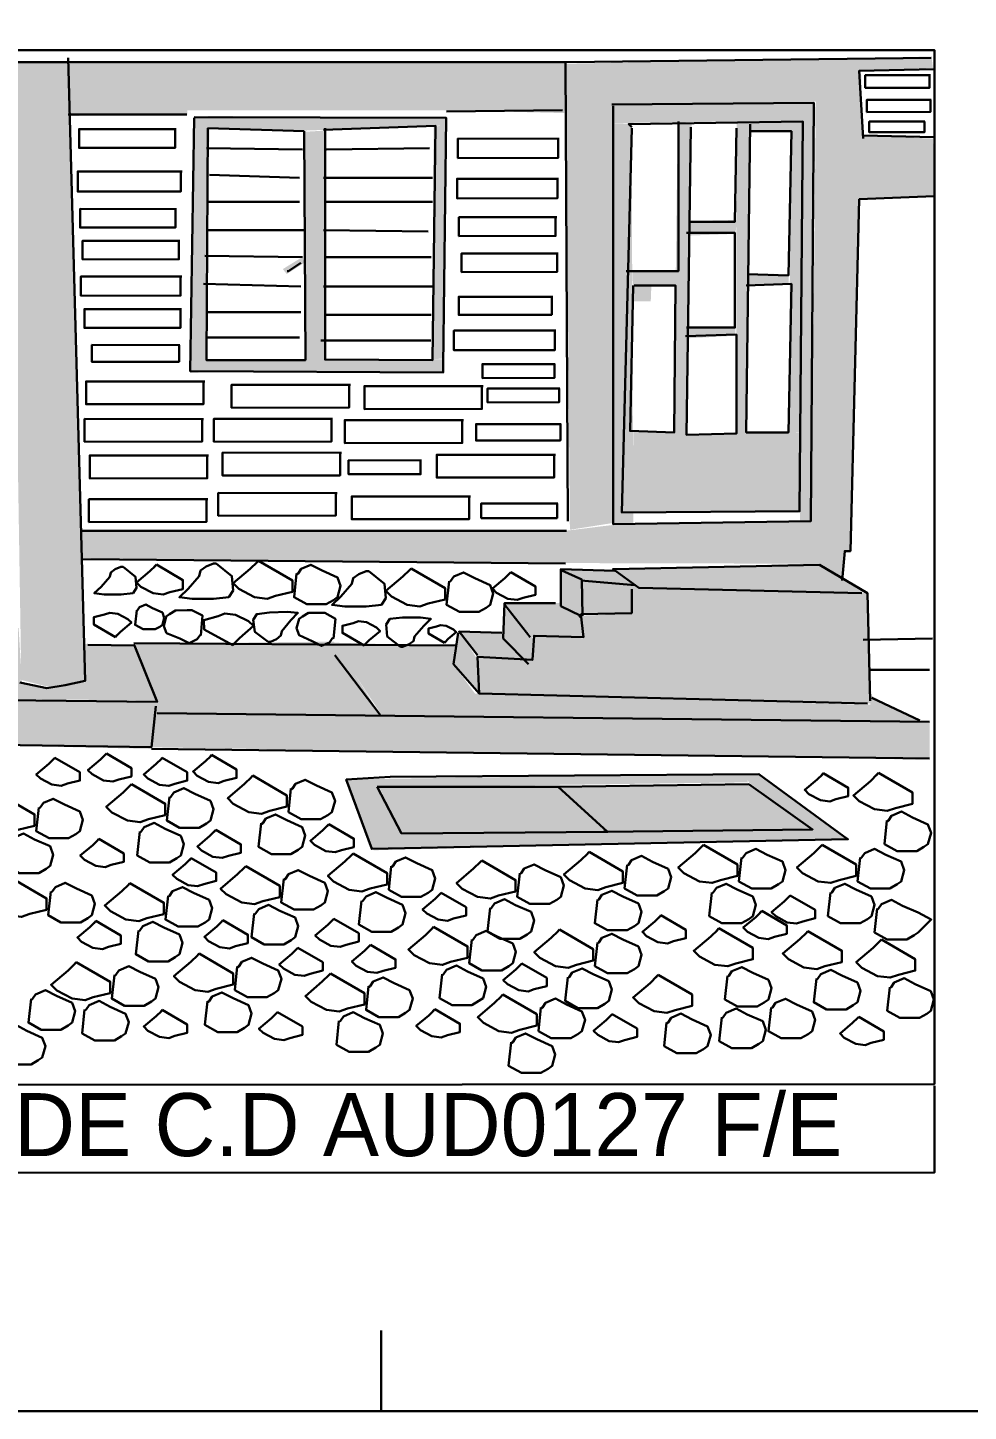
# Model space of a CAD drawing. Header units: millimetres. Extents: x 1234 to 13465, y -4218 to 5585.
# Drawn here: x 5772 to 6259, y 948 to 1664 of the extents above; entities that cross this region are included whole.
import ezdxf

# ---------------------------------------------------------------- set-up
doc = ezdxf.new("R2010")
doc.units = ezdxf.units.MM
for name, color, linetype, lineweight in [('BANQUETA', 252, 'Continuous', 20), ('DATOS DEL LARGUILLO', 102, 'Continuous', 5), ('ESCALERILLAS', 161, 'Continuous', 20), ('GRIS', 251, 'Continuous', 5), ('MARCOS CONSTRUCCION', 250, 'Continuous', 30), ('POSTE C.F.E.', 82, 'Continuous', 30), ('POZOS TRADICIONALES EXISTENTES', 132, 'Continuous', 30)]:
    doc.layers.add(name, color=color, linetype=linetype, lineweight=lineweight)

msp = doc.modelspace()

# ---------------------------------------------------------------- hatches: boundary and pattern name
at = {"layer": 'BANQUETA'}
for points in [[(5689.22, 1353.22), (5767.6, 1353.22), (5769.36, 1325.14), (5782.81, 1322.22), (5802.03, 1325.14), (5800.94, 1345.03), (5828.43, 1343.86), (5838.96, 1315.78), (5674.6, 1316.95), (5689.81, 1354.47)], [(5827.26, 1345.03), (5930.79, 1346.2), (5955.36, 1307.6), (5838.29, 1309.35), (5838.96, 1315.2), (5827.85, 1345.61)], [(5954.69, 1308.18), (6234.28, 1304.67), (6207.96, 1318.71), (6208.54, 1313.44), (6003.82, 1319.29), (5992.21, 1335.09), (5993.38, 1343.86), (5930.79, 1345.61), (5955.94, 1307.6)], [(5508.82, 1318.79), (5840.55, 1315.53), (5836.54, 1290.63), (5507.98, 1297.9), (5507.98, 1319.54)], [(5839.71, 1309.18), (6239.21, 1304.25), (6239.21, 1285.03), (5835.03, 1291.47), (5839.71, 1309.94)]]:
    msp.add_hatch(color=256, dxfattribs=at).paths.add_polyline_path(points)
at = {"layer": 'ESCALERILLAS'}
for points in [[(6048.36, 1383.89), (6076.94, 1383.47), (6087.22, 1375.45), (6086.3, 1361.41), (6057.64, 1360.49), (6047.78, 1365.17), (6048.36, 1383.47)], [(6075.02, 1383.47), (6182.64, 1386.73), (6205.03, 1371.77), (6086.63, 1374.11), (6076.44, 1383.47)], [(6008.5, 1319.29), (6209.21, 1314.2), (6206.45, 1371.77), (6202.69, 1371.27), (6084.88, 1374.11), (6084.88, 1360.49), (6058.22, 1359.57), (6060.06, 1347.87), (6034.32, 1349.29), (6034.32, 1336.17), (6004.74, 1337.59), (6005.24, 1318.88)], [(6034.32, 1348.79), (6033.82, 1336.67), (6028.14, 1336.67), (6017.94, 1349.29), (6018.78, 1364.25), (6033.82, 1347.87)], [(6047.44, 1366.09), (6018.45, 1366.09), (6033.4, 1348.37), (6060.06, 1348.79), (6058.55, 1360.49), (6047.44, 1366.59)], [(5995.38, 1351.21), (5992.21, 1334.33), (6006.66, 1319.29), (6005.24, 1336.67), (5995.88, 1351.55)], [(6018.45, 1351.55), (5995.88, 1351.55), (6005.66, 1337.59), (6032.82, 1335.67), (6017.36, 1351.55)]]:
    msp.add_hatch(color=256, dxfattribs=at).paths.add_polyline_path(points)
at = {"layer": 'GRIS'}
for points in [[(6050.87, 1645.26), (6052.96, 1404.02), (6075.6, 1407.62), (6075.6, 1624.03), (6180.3, 1625.54), (6177.96, 1407.62), (6198.52, 1407.62), (6202.94, 1575.07), (6242.3, 1576.57), (6240.88, 1606.49), (6204.28, 1607.99), (6203.7, 1641.58), (6240.88, 1643.09), (6240.13, 1648.94), (6051.45, 1645.26)], [(5794.09, 1618.94), (5792.75, 1645.26), (6051.45, 1645.26), (6050.11, 1619.69), (5990.04, 1621.19), (5854.92, 1621.19), (5854.92, 1618.94), (5791.92, 1618.19), (5794.92, 1618.19)], [(5799.6, 1403.61), (6051.54, 1403.61), (6075.85, 1406.61), (6179.3, 1408.54), (6198.27, 1407.7), (6198.27, 1392.83), (6194.92, 1392.49), (6193.92, 1378.2), (6181.55, 1386.48), (6048.28, 1386.81), (5800.11, 1389.4), (5800.11, 1404.02)], [(5936.98, 1274.84), (5951.35, 1238.16), (6196.43, 1244.17), (6150.72, 1277.93), (6142.61, 1277.93), (6145.87, 1273), (6178.8, 1249.02), (5965.8, 1247.18), (5953.52, 1271.5), (5935.97, 1275.26)], [(5939.23, 1274.84), (6144.12, 1277.93), (6145.12, 1273.34), (5951.35, 1270.75), (5938.48, 1274.84)]]:
    msp.add_hatch(color=256, dxfattribs=at).paths.add_polyline_path(points)
at = {"layer": 'MARCOS CONSTRUCCION'}
for points in [[(6075.85, 1623.95), (6180.05, 1624.79), (6179.63, 1614.09), (6172.53, 1615.76), (6075.02, 1614.51), (6075.43, 1624.79)], [(6173.03, 1615.76), (6172.11, 1407.53), (6177.88, 1407.95), (6180.05, 1624.37), (6172.53, 1623.95), (6172.53, 1612.84)], [(5858.35, 1617.77), (5856.51, 1485.24), (5865.11, 1485.66), (5866.37, 1617.77), (5858.85, 1617.35)], [(5866.37, 1612.17), (5916.5, 1610.67), (5926.2, 1611), (5988.78, 1613.26), (5988.78, 1617.35), (5865.62, 1618.19), (5865.87, 1611.75)], [(5987.36, 1491.93), (5988.62, 1613.67), (5982.43, 1612.42), (5981.76, 1492.26), (5987.36, 1492.68)], [(6084.88, 1614.51), (6085.79, 1407.53), (6075.02, 1407.11), (6075.43, 1614.51), (6086.21, 1614.09)], [(6116.04, 1615.01), (6113.29, 1452.49), (6106.68, 1452.82), (6108.77, 1614.76), (6115.04, 1614.76)], [(6144.29, 1454.49), (6145.87, 1614.76), (6139.27, 1615.43), (6139.02, 1453.82), (6143.87, 1453.82)], [(6146.63, 1610.5), (6167.68, 1610.75), (6165.93, 1453.82), (6172.95, 1454.49), (6172.95, 1615.01), (6146.29, 1615.43), (6146.63, 1610.5)], [(5915, 1611), (5915.75, 1485.66), (5926.86, 1486.41), (5926.61, 1610.67), (5914.16, 1609.91)], [(6139.02, 1564.37), (6108.44, 1563.7), (6109.44, 1556.1), (6138.6, 1557.19), (6139.61, 1565.04)], [(5914.16, 1544.99), (5904.39, 1538.97), (5906.39, 1536.38), (5915.58, 1542.31), (5914.58, 1544.65)], [(6084.96, 1537.72), (6107.69, 1538.05), (6108.02, 1530.45), (6085.63, 1530.11), (6085.38, 1538.05)], [(6145.21, 1536.72), (6166.26, 1536.38), (6166.26, 1530.78), (6145.54, 1530.11), (6145.54, 1536.38)], [(6085.63, 1530.11), (6095.15, 1530.78), (6094.82, 1522.26), (6085.63, 1522.26), (6085.63, 1529.86)], [(6113.62, 1509.06), (6138.6, 1509.39), (6138.6, 1504.46), (6113.62, 1503.12), (6113.62, 1509.39)], [(5987.36, 1492.26), (5864.45, 1492.26), (5864.86, 1485.74), (5987.45, 1485.33), (5987.45, 1492.26)], [(6084.88, 1455.24), (6107.6, 1454.07), (6115.04, 1453.16), (6139.61, 1454.49), (6172.11, 1454.07), (6171.28, 1412.88), (6085.38, 1412.88), (6085.79, 1455.24)]]:
    msp.add_hatch(color=256, dxfattribs=at).paths.add_polyline_path(points)
at = {"layer": 'POSTE C.F.E.'}
msp.add_hatch(color=256, dxfattribs=at).paths.add_polyline_path([(5768.52, 1326.4), (5784.9, 1322.3), (5802.44, 1325.89), (5793.67, 1646.76), (5763.92, 1645.76), (5769.02, 1325.39)])
at = {"layer": 'POZOS TRADICIONALES EXISTENTES'}
for points in [[(5954.11, 1271.08), (5965.8, 1247.1), (6072.84, 1247.35), (6046.77, 1271.33), (5953.94, 1270.75)], [(6047.02, 1271.33), (6145.62, 1272.83), (6177.88, 1249.52), (6071.51, 1247.68), (6047.27, 1271.08)]]:
    msp.add_hatch(color=256, dxfattribs=at).paths.add_polyline_path(points)

# ---------------------------------------------------------------- linework, layer by layer
at = {"layer": 'MARCOS CONSTRUCCION'}
for p, q in [((6051.97, 1408.51), (6050.63, 1646.06)), ((5793.27, 1618.99), (5854.6, 1618.99)), ((5989.13, 1620.58), (6049.13, 1621.16)), ((6204.8, 1608.05), (6241.48, 1607.29)), ((5864.79, 1601.53), (5914.6, 1600.78)), ((5926.96, 1600.78), (5980.36, 1601.53)), ((5913.09, 1586.15), (5866.38, 1587.66)), ((5981.86, 1586.15), (5925.46, 1586.15)), ((5865.63, 1573.7), (5913.09, 1573.7)), ((5926.21, 1573.7), (5981.86, 1573.7)), ((5979.69, 1558.41), (5925.46, 1559.16)), ((5914.6, 1545.13), (5864.04, 1545.88)), ((5926.96, 1545.13), (5981.11, 1545.21)), ((5913.76, 1529.92), (5863.37, 1531.25)), ((5982.61, 1529.92), (5925.46, 1529.92)), ((5864.79, 1516.63), (5913.76, 1516.63)), ((5926.21, 1515.29), (5981.11, 1515.29)), ((5913.09, 1503.6), (5864.79, 1503.6)), ((5981.03, 1502.01), (5924.12, 1502.01)), ((6051.22, 1403.41), (5800.45, 1403.41)), ((5800.45, 1388.79), (6050.63, 1386.61)), ((6058.55, 1377.79), (6086.63, 1375.45)), ((6032.33, 1348.43), (6019.13, 1365.39)), ((6204.8, 1347.09), (6240.73, 1347.84)), ((5827.28, 1345.42), (5993.73, 1344.08)), ((5954.7, 1308.32), (5931.31, 1339.07)), ((6208.47, 1331.63), (6239.14, 1331.63)), ((6209.31, 1317.01), (6234.04, 1305.31)), ((5839.31, 1309.07), (6239.14, 1304.64)), ((5836.38, 1290.69), (6239.14, 1285.67)), ((5953.28, 1271.05), (6047.71, 1271.05)), ((5955.22, 947.8), (5955.22, 989.58))]:
    msp.add_line(p, q, dxfattribs=at)
for points in [[(1359.46, 3245.68), (1359.46, 5543.56), (7375.73, 5543.56), (7375.73, 947.8), (1275.9, 947.8), (1275.9, 3245.68), (1443.02, 3245.68), (1443.02, 947.8), (1443.02, 1073.14), (3030.65, 1073.14), (3030.65, 947.8)], [(5508.82, 1652.28), (5508.07, 1116.66), (6241.63, 1117.16), (6241.63, 1652.28), (5507.98, 1652.28)], [(5665.17, 1646.06), (6051.22, 1646.06), (6239.89, 1648.32)], [(5768.28, 1325.03), (5782.15, 1322.11), (5791.68, 1323.69), (5802.04, 1325.78), (5793.27, 1648.32)], [(6204.8, 1606.62), (6202.71, 1641.64), (6241.48, 1642.39)], [(6239.56, 1639.26), (6205.83, 1639.31), (6205.83, 1632.8), (6239.19, 1632.85), (6239.19, 1639.26)], [(6239.98, 1626.59), (6206.71, 1626.63), (6206.71, 1620.22), (6239.62, 1620.26), (6239.62, 1626.59)], [(6075.36, 1623.5), (6075.36, 1407), (6177.72, 1408.51), (6179.31, 1624.92), (6074.61, 1624.09)], [(5849.24, 1611.31), (5798.92, 1611.38), (5798.92, 1601.67), (5848.69, 1601.74), (5848.69, 1611.31)], [(5858.43, 1617.6), (5988.95, 1617.18), (5987.45, 1488.84), (5987.45, 1485.49), (5856.42, 1486.08), (5858.43, 1617.18)], [(5915.35, 1610.3), (5865.63, 1611.81), (5864.79, 1491.9), (5916.1, 1491.9), (5915.35, 1610.3)], [(5926.21, 1611.81), (5926.28, 1492.09), (5981.86, 1491.9), (5983.37, 1613.14), (5925.46, 1611.05)], [(6084.97, 1611.81), (6079.88, 1412.93), (6171.88, 1413.6), (6173.46, 1615.4), (6083.39, 1613.98), (6084.97, 1612.39)], [(6082.05, 1537.94), (6109.12, 1537.94), (6109.12, 1615.4)], [(6115.56, 1612.39), (6113.38, 1453.13), (6139.12, 1453.79), (6139.12, 1505.02), (6112.8, 1504.18)], [(6114.97, 1563.42), (6138.37, 1563.42), (6139.12, 1611.81)], [(6146.31, 1613.98), (6144.22, 1454.46), (6166.11, 1454.46), (6167.61, 1531.25), (6144.22, 1530.5)], [(6236.76, 1615.29), (6207.9, 1615.33), (6207.9, 1609.76), (6236.45, 1609.8), (6236.45, 1615.29)], [(6047.42, 1606.44), (5995.01, 1606.51), (5995.01, 1596.4), (6046.85, 1596.47), (6046.85, 1606.44)], [(6144.89, 1536.35), (6166.11, 1535.68), (6167.61, 1610.3), (6146.31, 1610.3)], [(5852.19, 1589.41), (5798.26, 1589.49), (5798.26, 1579.08), (5851.6, 1579.16), (5851.6, 1589.41)], [(6047.08, 1585.62), (5994.54, 1585.69), (5994.54, 1575.56), (6046.51, 1575.63), (6046.51, 1585.62)], [(6193.93, 1377.76), (6195.27, 1393.05), (6198.2, 1393.05), (6202.71, 1575.12), (6241.48, 1576.71)], [(5849.4, 1569.99), (5799.45, 1570.06), (5799.45, 1560.42), (5848.86, 1560.49), (5848.86, 1569.99)], [(6046.12, 1565.76), (5995.49, 1565.82), (5995.49, 1556.06), (6045.57, 1556.12), (6045.57, 1565.76)], [(5865.63, 1559.16), (5915.35, 1559.16), (5913.09, 1559.16)], [(6113.38, 1508.69), (6138.37, 1508.69), (6138.37, 1557.66), (6113.38, 1557.66)], [(5851.09, 1553.59), (5800.73, 1553.66), (5800.73, 1543.94), (5850.55, 1544.01), (5850.55, 1553.59)], [(6046.87, 1546.98), (5996.94, 1547.05), (5996.94, 1537.42), (6046.32, 1537.48), (6046.32, 1546.98)], [(5913.76, 1542.2), (5907.33, 1537.94), (5906.57, 1537.94)], [(5852.05, 1535.13), (5799.85, 1535.2), (5799.85, 1525.13), (5851.48, 1525.21), (5851.48, 1535.13)], [(6086.31, 1530.5), (6107.62, 1530.5), (6106.95, 1454.46), (6084.14, 1455.22), (6085.73, 1530.5)], [(5851.97, 1518.15), (5801.67, 1518.22), (5801.67, 1508.52), (5851.42, 1508.59), (5851.42, 1518.15)], [(6044.08, 1524.59), (5995.41, 1524.65), (5995.41, 1515.26), (6043.55, 1515.33), (6043.55, 1524.59)], [(6045.76, 1507.09), (5992.9, 1507.16), (5992.9, 1496.97), (6045.18, 1497.04), (6045.18, 1507.09)], [(5851.14, 1499.66), (5805.52, 1499.73), (5805.52, 1490.93), (5850.64, 1490.99), (5850.64, 1499.66)], [(6045.39, 1489.78), (6007.68, 1489.83), (6007.68, 1482.56), (6044.98, 1482.61), (6044.98, 1489.78)], [(5864.02, 1480.76), (5802.52, 1480.84), (5802.52, 1468.98), (5863.35, 1469.06), (5863.35, 1480.76)], [(5939.36, 1479), (5877.86, 1479.08), (5877.86, 1467.22), (5938.69, 1467.3), (5938.69, 1479)], [(6008.13, 1478.29), (5946.63, 1478.37), (5946.63, 1466.51), (6007.46, 1466.59), (6007.46, 1478.29)], [(6047.77, 1477.14), (6010.36, 1477.19), (6010.36, 1469.98), (6047.36, 1470.03), (6047.36, 1477.14)], [(5863.25, 1461.36), (5801.75, 1461.44), (5801.75, 1449.58), (5862.58, 1449.66), (5862.58, 1461.36)], [(5930.17, 1461.4), (5868.67, 1461.49), (5868.67, 1449.62), (5929.5, 1449.71), (5929.5, 1461.4)], [(5997.89, 1460.72), (5936.39, 1460.8), (5936.39, 1448.94), (5997.22, 1449.02), (5997.22, 1460.72)], [(6048.51, 1458.67), (6004.44, 1458.73), (6004.44, 1450.23), (6048.03, 1450.29), (6048.03, 1458.67)], [(5865.92, 1442.42), (5804.42, 1442.5), (5804.42, 1430.64), (5865.25, 1430.72), (5865.25, 1442.42)], [(5934.67, 1443.91), (5873.17, 1443.99), (5873.17, 1432.12), (5934, 1432.21), (5934, 1443.91)], [(5976.12, 1439.97), (5938.41, 1440.02), (5938.41, 1432.75), (5975.71, 1432.8), (5975.71, 1439.97)], [(6045.51, 1442.82), (5984.01, 1442.9), (5984.01, 1431.04), (6044.84, 1431.12), (6044.84, 1442.82)], [(5865.51, 1419.8), (5804.01, 1419.88), (5804.01, 1408.02), (5864.84, 1408.1), (5864.84, 1419.8)], [(5932.45, 1423.07), (5870.95, 1423.15), (5870.95, 1411.29), (5931.78, 1411.37), (5931.78, 1423.07)], [(6001.55, 1421.26), (5940.05, 1421.34), (5940.05, 1409.48), (6000.88, 1409.56), (6000.88, 1421.26)], [(6046.78, 1417.67), (6007.05, 1417.72), (6007.05, 1410.06), (6046.34, 1410.11), (6046.34, 1417.67)], [(5821.69, 1384.89), (5828.06, 1379.76), (5828.65, 1373.92), (5826.82, 1371.16), (5820.58, 1370.5), (5811.91, 1370.5), (5806.72, 1371.16), (5810.26, 1374.51), (5814.8, 1379.76), (5815.32, 1382), (5817.62, 1383.7), (5820.58, 1384.89), (5821.69, 1384.89)], [(5838.9, 1386), (5852.69, 1377.99), (5852.69, 1373.39), (5845.8, 1371.68), (5842.45, 1370.5), (5837.26, 1371.16), (5830.95, 1374.51), (5828.65, 1376.81), (5835.55, 1382.65), (5838.38, 1385.41), (5837.85, 1384.89), (5838.9, 1386)], [(5869.88, 1386.62), (5877.98, 1380.1), (5878.74, 1372.66), (5876.4, 1369.15), (5868.46, 1368.32), (5857.43, 1368.32), (5850.83, 1369.15), (5855.34, 1373.41), (5861.11, 1380.1), (5861.77, 1382.94), (5864.7, 1385.11), (5868.46, 1386.62), (5869.88, 1386.62)], [(5891.77, 1388.04), (5909.32, 1377.84), (5909.32, 1371.99), (5900.55, 1369.82), (5896.28, 1368.32), (5889.68, 1369.15), (5881.66, 1373.41), (5878.74, 1376.34), (5887.51, 1383.77), (5891.1, 1387.28), (5890.44, 1386.62), (5891.77, 1388.04)], [(5911.49, 1381.43), (5910.16, 1369.15), (5916.76, 1365.47), (5919.6, 1365.47), (5926.87, 1365.47), (5930.63, 1367.65), (5932.72, 1369.15), (5934.3, 1375), (5932.72, 1379.35), (5924.69, 1382.94), (5918.93, 1385.95), (5913.83, 1383.77), (5912.24, 1381.43), (5911.49, 1380.85), (5911.49, 1381.43)], [(5948.88, 1382.64), (5956.99, 1376.12), (5957.74, 1368.68), (5955.4, 1365.17), (5947.46, 1364.34), (5936.43, 1364.34), (5929.83, 1365.17), (5934.34, 1369.43), (5940.11, 1376.12), (5940.78, 1378.96), (5943.7, 1381.13), (5947.46, 1382.64), (5948.88, 1382.64)], [(5970.78, 1384.06), (5988.32, 1373.86), (5988.32, 1368.01), (5979.55, 1365.84), (5975.29, 1364.34), (5968.69, 1365.17), (5960.66, 1369.43), (5957.74, 1372.36), (5966.51, 1379.79), (5970.11, 1383.3), (5969.44, 1382.64), (5970.78, 1384.06)], [(6022.4, 1382.12), (6035.23, 1374.67), (6035.23, 1370.39), (6028.81, 1368.81), (6025.7, 1367.71), (6020.87, 1368.32), (6015.01, 1371.43), (6012.87, 1373.57), (6019.28, 1379.01), (6021.91, 1381.57), (6021.42, 1381.09), (6022.4, 1382.12)], [(6076.2, 1382.85), (6048.29, 1383.69), (6048.29, 1364.55), (6058.65, 1359.46), (6057.82, 1358.79)], [(6048.86, 1382.97), (6059.14, 1378.29), (6059.47, 1359.57)], [(6208.47, 1315.59), (6206.97, 1371.24), (6182.24, 1385.86), (6075.36, 1383.69), (6088.65, 1374.08), (6204.05, 1371.24)], [(5990.5, 1377.46), (5989.16, 1365.17), (5995.76, 1361.5), (5998.6, 1361.5), (6005.87, 1361.5), (6009.63, 1363.67), (6011.72, 1365.17), (6013.31, 1371.02), (6011.72, 1375.37), (6003.7, 1378.96), (5997.93, 1381.97), (5992.84, 1379.79), (5991.25, 1377.46), (5990.5, 1376.87), (5990.5, 1377.46)], [(6084.97, 1373.33), (6084.97, 1360.96), (6058.65, 1360.29), (6059.99, 1348.43), (6034.42, 1349.18), (6033.67, 1336.73), (6005.17, 1338.32), (6006.01, 1319.26), (6206.97, 1314.17)], [(5817.68, 1348.54), (5806.51, 1355.03), (5806.51, 1358.76), (5812.09, 1360.14), (5814.81, 1361.1), (5819.01, 1360.56), (5824.12, 1357.85), (5825.98, 1355.99), (5820.39, 1351.25), (5818.1, 1349.02), (5818.53, 1349.44), (5817.68, 1348.54)], [(5828.73, 1362.52), (5827.89, 1354.84), (5832.02, 1352.54), (5833.8, 1352.54), (5838.35, 1352.54), (5840.7, 1353.89), (5842.01, 1354.84), (5843, 1358.5), (5842.01, 1361.21), (5836.99, 1363.46), (5833.38, 1365.34), (5830.19, 1363.99), (5829.2, 1362.52), (5828.73, 1362.16), (5828.73, 1362.52)], [(5861.97, 1349.35), (5862.8, 1359.61), (5857.21, 1362.52), (5854.85, 1362.46), (5848.79, 1362.29), (5845.71, 1360.39), (5844, 1359.09), (5842.82, 1354.18), (5844.24, 1350.6), (5851.01, 1347.79), (5855.88, 1345.42), (5860.07, 1347.35), (5861.34, 1349.33), (5861.95, 1349.84), (5861.97, 1349.35)], [(5878.55, 1344.31), (5863.69, 1352.4), (5863.56, 1357.27), (5870.82, 1359.28), (5874.33, 1360.63), (5879.85, 1360.09), (5886.63, 1356.73), (5889.13, 1354.36), (5882, 1347.96), (5879.09, 1344.95), (5879.63, 1345.53), (5878.55, 1344.31)], [(5896.75, 1346.01), (5889.85, 1351.25), (5889.05, 1357.42), (5890.91, 1360.4), (5897.51, 1361.28), (5906.69, 1361.54), (5912.21, 1361), (5908.55, 1357.34), (5903.91, 1351.64), (5903.42, 1349.26), (5901.03, 1347.38), (5897.93, 1346.04), (5896.75, 1346.01)], [(5930.52, 1347.69), (5931.63, 1357.93), (5926.13, 1360.99), (5923.77, 1360.99), (5917.71, 1360.99), (5914.58, 1359.18), (5912.83, 1357.93), (5911.51, 1353.06), (5912.83, 1349.44), (5919.52, 1346.44), (5924.32, 1343.93), (5928.57, 1345.74), (5929.89, 1347.69), (5930.52, 1348.18), (5930.52, 1347.69)], [(6045.45, 1366.14), (6019.13, 1366.14), (6018.46, 1347.84), (6031.58, 1334.56)], [(5946.43, 1344.15), (5935.26, 1350.64), (5935.26, 1354.36), (5940.85, 1355.74), (5943.56, 1356.7), (5947.76, 1356.17), (5952.87, 1353.46), (5954.73, 1351.59), (5949.15, 1346.86), (5946.86, 1344.62), (5947.28, 1345.05), (5946.43, 1344.15)], [(5965.2, 1343.38), (5958.44, 1348.81), (5957.81, 1355.01), (5959.76, 1357.93), (5966.38, 1358.63), (5975.57, 1358.63), (5981.07, 1357.93), (5977.31, 1354.38), (5972.51, 1348.81), (5971.95, 1346.44), (5969.51, 1344.63), (5966.38, 1343.38), (5965.2, 1343.38)], [(5988.02, 1345.56), (5979.85, 1350.31), (5979.85, 1353.03), (5983.93, 1354.04), (5985.92, 1354.74), (5989, 1354.36), (5992.73, 1352.37), (5994.1, 1351.01), (5990.01, 1347.54), (5988.33, 1345.91), (5988.65, 1346.22), (5988.02, 1345.56)], [(5995.06, 1350.77), (5992.72, 1334.56), (6006.01, 1319.26)], [(6005.17, 1339.07), (5995.65, 1351.35), (6017.71, 1350.77)], [(5803.38, 1344.58), (5827.61, 1344.17), (5839.31, 1314.92), (5509.5, 1318.6)], [(5508, 1296.54), (5836.38, 1291.52), (5838.56, 1312.75)], [(5786.39, 1286.09), (5799.32, 1278.57), (5799.32, 1274.26), (5792.85, 1272.66), (5789.71, 1271.55), (5784.85, 1272.17), (5778.93, 1275.31), (5776.77, 1277.46), (5783.24, 1282.95), (5785.89, 1285.54), (5785.4, 1285.04), (5786.39, 1286.09)], [(5813.09, 1288.26), (5826.03, 1280.75), (5826.03, 1276.43), (5819.56, 1274.83), (5816.42, 1273.72), (5811.55, 1274.34), (5805.64, 1277.48), (5803.48, 1279.64), (5809.95, 1285.12), (5812.6, 1287.71), (5812.11, 1287.21), (5813.09, 1288.26)], [(5841.99, 1286.03), (5854.93, 1278.51), (5854.93, 1274.2), (5848.46, 1272.6), (5845.32, 1271.49), (5840.45, 1272.1), (5834.54, 1275.24), (5832.38, 1277.4), (5838.85, 1282.88), (5841.5, 1285.47), (5841.01, 1284.98), (5841.99, 1286.03)], [(5867.52, 1287.49), (5880.46, 1279.97), (5880.46, 1275.66), (5873.99, 1274.06), (5870.85, 1272.95), (5865.98, 1273.56), (5860.07, 1276.71), (5857.91, 1278.86), (5864.38, 1284.35), (5867.03, 1286.93), (5866.54, 1286.44), (5867.52, 1287.49)], [(5888.86, 1276.8), (5906.41, 1266.6), (5906.41, 1260.75), (5897.64, 1258.58), (5893.38, 1257.08), (5886.77, 1257.91), (5878.75, 1262.17), (5875.83, 1265.1), (5884.6, 1272.53), (5888.2, 1276.04), (5887.53, 1275.38), (5888.86, 1276.8)], [(5908.58, 1270.19), (5907.25, 1257.91), (5913.85, 1254.23), (5916.69, 1254.23), (5923.96, 1254.23), (5927.72, 1256.41), (5929.81, 1257.91), (5931.4, 1263.76), (5929.81, 1268.11), (5921.79, 1271.7), (5916.02, 1274.71), (5910.92, 1272.53), (5909.34, 1270.19), (5908.58, 1269.61), (5908.58, 1270.19)], [(5959.97, 1276.15), (6150.82, 1277.57), (6194.6, 1245.48), (6196.86, 1243.89), (5950.44, 1238.88), (5937.16, 1274.73), (5959.97, 1276.15)], [(6184.15, 1278.03), (6197.09, 1270.51), (6197.09, 1266.2), (6190.62, 1264.59), (6187.48, 1263.49), (6182.61, 1264.1), (6176.69, 1267.24), (6174.54, 1269.4), (6181.01, 1274.88), (6183.66, 1277.47), (6183.16, 1276.98), (6184.15, 1278.03)], [(6212.76, 1278.26), (6230.31, 1268.06), (6230.31, 1262.21), (6221.54, 1260.04), (6217.28, 1258.54), (6210.67, 1259.37), (6202.65, 1263.64), (6199.73, 1266.56), (6208.5, 1274), (6212.1, 1277.51), (6211.43, 1276.84), (6212.76, 1278.26)], [(5825.98, 1272.41), (5843.53, 1262.21), (5843.53, 1256.37), (5834.76, 1254.19), (5830.5, 1252.69), (5823.9, 1253.52), (5815.87, 1257.79), (5812.95, 1260.71), (5821.72, 1268.15), (5825.32, 1271.66), (5824.65, 1270.99), (5825.98, 1272.41)], [(5845.7, 1265.81), (5844.37, 1253.52), (5850.97, 1249.85), (5853.81, 1249.85), (5861.08, 1249.85), (5864.84, 1252.02), (5866.93, 1253.52), (5868.52, 1259.37), (5866.93, 1263.72), (5858.91, 1267.31), (5853.14, 1270.32), (5848.04, 1268.15), (5846.46, 1265.81), (5845.7, 1265.22), (5845.7, 1265.81)], [(5953.28, 1271.05), (5965.82, 1246.9), (6072.44, 1247.65), (6046.95, 1271.05), (6145.55, 1272.39), (6178.56, 1248.99), (6070.27, 1247.65)], [(5758.35, 1266.93), (5775.9, 1256.73), (5775.9, 1250.88), (5767.13, 1248.71), (5762.87, 1247.21), (5756.26, 1248.04), (5748.24, 1252.3), (5745.32, 1255.23), (5754.09, 1262.66), (5757.68, 1266.17), (5757.02, 1265.5), (5758.35, 1266.93)], [(5778.07, 1260.32), (5776.74, 1248.04), (5783.34, 1244.36), (5786.18, 1244.36), (5793.45, 1244.36), (5797.21, 1246.54), (5799.3, 1248.04), (5800.88, 1253.89), (5799.3, 1258.23), (5791.28, 1261.83), (5785.51, 1264.84), (5780.41, 1262.66), (5778.83, 1260.32), (5778.07, 1259.74), (5778.07, 1260.32)], [(5893.19, 1252.2), (5891.86, 1239.92), (5898.46, 1236.24), (5901.3, 1236.24), (5908.57, 1236.24), (5912.33, 1238.41), (5914.42, 1239.92), (5916, 1245.77), (5914.42, 1250.11), (5906.39, 1253.7), (5900.63, 1256.71), (5895.53, 1254.54), (5893.94, 1252.2), (5893.19, 1251.61), (5893.19, 1252.2)], [(6217.09, 1253.66), (6215.76, 1241.38), (6222.36, 1237.7), (6225.2, 1237.7), (6232.47, 1237.7), (6236.23, 1239.87), (6238.32, 1241.38), (6239.9, 1247.23), (6238.32, 1251.57), (6230.29, 1255.17), (6224.53, 1258.17), (6219.43, 1256), (6217.84, 1253.66), (6217.09, 1253.08), (6217.09, 1253.66)], [(5762.68, 1242.33), (5761.34, 1230.05), (5767.95, 1226.37), (5770.79, 1226.37), (5778.06, 1226.37), (5781.82, 1228.54), (5783.91, 1230.05), (5785.49, 1235.89), (5783.91, 1240.24), (5775.88, 1243.83), (5770.12, 1246.84), (5765.02, 1244.67), (5763.43, 1242.33), (5762.68, 1241.74), (5762.68, 1242.33)], [(5830.31, 1247.81), (5828.98, 1235.53), (5835.58, 1231.85), (5838.42, 1231.85), (5845.69, 1231.85), (5849.45, 1234.02), (5851.54, 1235.53), (5853.13, 1241.38), (5851.54, 1245.72), (5843.52, 1249.32), (5837.75, 1252.32), (5832.65, 1250.15), (5831.07, 1247.81), (5830.31, 1247.23), (5830.31, 1247.81)], [(5869.74, 1248.76), (5882.67, 1241.24), (5882.67, 1236.93), (5876.2, 1235.33), (5873.06, 1234.22), (5868.2, 1234.83), (5862.28, 1237.98), (5860.12, 1240.13), (5866.59, 1245.62), (5869.24, 1248.2), (5868.75, 1247.71), (5869.74, 1248.76)], [(5928.23, 1251.68), (5941.17, 1244.17), (5941.17, 1239.85), (5934.7, 1238.25), (5931.55, 1237.14), (5926.69, 1237.76), (5920.77, 1240.9), (5918.62, 1243.06), (5925.08, 1248.54), (5927.73, 1251.13), (5927.24, 1250.64), (5928.23, 1251.68)], [(5809.09, 1244.01), (5822.03, 1236.49), (5822.03, 1232.18), (5815.56, 1230.58), (5812.42, 1229.47), (5807.55, 1230.08), (5801.64, 1233.22), (5799.48, 1235.38), (5805.95, 1240.86), (5808.6, 1243.45), (5808.11, 1242.96), (5809.09, 1244.01)], [(6122.1, 1240.97), (6139.65, 1230.77), (6139.65, 1224.93), (6130.88, 1222.75), (6126.61, 1221.25), (6120.01, 1222.08), (6111.99, 1226.35), (6109.07, 1229.27), (6117.84, 1236.71), (6121.43, 1240.22), (6120.76, 1239.55), (6122.1, 1240.97)], [(6141.82, 1234.37), (6140.48, 1222.08), (6147.09, 1218.41), (6149.93, 1218.41), (6157.2, 1218.41), (6160.96, 1220.58), (6163.05, 1222.08), (6164.63, 1227.93), (6163.05, 1232.28), (6155.02, 1235.87), (6149.26, 1238.88), (6144.16, 1236.71), (6142.57, 1234.37), (6141.82, 1233.78), (6141.82, 1234.37)], [(6183.52, 1240.97), (6201.07, 1230.77), (6201.07, 1224.93), (6192.29, 1222.75), (6188.03, 1221.25), (6181.43, 1222.08), (6173.41, 1226.35), (6170.48, 1229.27), (6179.26, 1236.71), (6182.85, 1240.22), (6182.18, 1239.55), (6183.52, 1240.97)], [(6203.24, 1234.37), (6201.9, 1222.08), (6208.5, 1218.41), (6211.34, 1218.41), (6218.61, 1218.41), (6222.37, 1220.58), (6224.46, 1222.08), (6226.05, 1227.93), (6224.46, 1232.28), (6216.44, 1235.87), (6210.68, 1238.88), (6205.58, 1236.71), (6203.99, 1234.37), (6203.24, 1233.78), (6203.24, 1234.37)], [(5856.96, 1234.12), (5869.9, 1226.6), (5869.9, 1222.29), (5863.43, 1220.68), (5860.29, 1219.57), (5855.42, 1220.19), (5849.51, 1223.33), (5847.35, 1225.49), (5853.82, 1230.97), (5856.47, 1233.56), (5855.98, 1233.07), (5856.96, 1234.12)], [(5940.78, 1236.58), (5958.32, 1226.39), (5958.32, 1220.54), (5949.55, 1218.37), (5945.29, 1216.86), (5938.69, 1217.7), (5930.66, 1221.96), (5927.74, 1224.88), (5936.51, 1232.32), (5940.11, 1235.83), (5939.44, 1235.16), (5940.78, 1236.58)], [(5960.5, 1229.98), (5959.16, 1217.7), (5965.76, 1214.02), (5968.6, 1214.02), (5975.87, 1214.02), (5979.63, 1216.19), (5981.72, 1217.7), (5983.31, 1223.55), (5981.72, 1227.89), (5973.7, 1231.49), (5967.93, 1234.49), (5962.84, 1232.32), (5961.25, 1229.98), (5960.5, 1229.4), (5960.5, 1229.98)], [(6007.31, 1232.93), (6024.86, 1222.73), (6024.86, 1216.88), (6016.08, 1214.71), (6011.82, 1213.21), (6005.22, 1214.04), (5997.2, 1218.3), (5994.28, 1221.23), (6003.05, 1228.66), (6006.64, 1232.17), (6005.97, 1231.51), (6007.31, 1232.93)], [(6062.88, 1237.31), (6080.43, 1227.12), (6080.43, 1221.27), (6071.65, 1219.1), (6067.39, 1217.59), (6060.79, 1218.43), (6052.77, 1222.69), (6049.84, 1225.62), (6058.62, 1233.05), (6062.21, 1236.56), (6061.54, 1235.89), (6062.88, 1237.31)], [(6082.6, 1230.71), (6081.26, 1218.43), (6087.86, 1214.75), (6090.7, 1214.75), (6097.97, 1214.75), (6101.73, 1216.93), (6103.82, 1218.43), (6105.41, 1224.28), (6103.82, 1228.62), (6095.8, 1232.22), (6090.03, 1235.22), (6084.94, 1233.05), (6083.35, 1230.71), (6082.6, 1230.13), (6082.6, 1230.71)], [(5885.21, 1230), (5902.76, 1219.81), (5902.76, 1213.96), (5893.98, 1211.79), (5889.72, 1210.28), (5883.12, 1211.12), (5875.1, 1215.38), (5872.17, 1218.3), (5880.95, 1225.74), (5884.54, 1229.25), (5883.87, 1228.58), (5885.21, 1230)], [(5904.93, 1223.4), (5903.59, 1211.12), (5910.19, 1207.44), (5913.03, 1207.44), (5920.3, 1207.44), (5924.06, 1209.61), (5926.15, 1211.12), (5927.74, 1216.97), (5926.15, 1221.31), (5918.13, 1224.9), (5912.36, 1227.91), (5907.27, 1225.74), (5905.68, 1223.4), (5904.93, 1222.82), (5904.93, 1223.4)], [(6027.03, 1226.33), (6025.69, 1214.04), (6032.29, 1210.37), (6035.14, 1210.37), (6042.41, 1210.37), (6046.17, 1212.54), (6048.25, 1214.04), (6049.84, 1219.89), (6048.25, 1224.24), (6040.23, 1227.83), (6034.47, 1230.84), (6029.37, 1228.66), (6027.78, 1226.33), (6027.03, 1225.74), (6027.03, 1226.33)], [(5764.57, 1223.42), (5782.11, 1213.23), (5782.11, 1207.38), (5773.34, 1205.21), (5769.08, 1203.7), (5762.48, 1204.54), (5754.46, 1208.8), (5751.53, 1211.72), (5760.31, 1219.16), (5763.9, 1222.67), (5763.23, 1222), (5764.57, 1223.42)], [(5784.29, 1216.82), (5782.95, 1204.54), (5789.55, 1200.86), (5792.39, 1200.86), (5799.66, 1200.86), (5803.42, 1203.03), (5805.51, 1204.54), (5807.1, 1210.39), (5805.51, 1214.73), (5797.49, 1218.32), (5791.72, 1221.33), (5786.63, 1219.16), (5785.04, 1216.82), (5784.29, 1216.24), (5784.29, 1216.82)], [(5825.25, 1221.23), (5842.8, 1211.03), (5842.8, 1205.18), (5834.03, 1203.01), (5829.77, 1201.51), (5823.16, 1202.34), (5815.14, 1206.61), (5812.22, 1209.53), (5820.99, 1216.97), (5824.58, 1220.48), (5823.92, 1219.81), (5825.25, 1221.23)], [(5844.97, 1214.63), (5843.64, 1202.34), (5850.24, 1198.67), (5853.08, 1198.67), (5860.35, 1198.67), (5864.11, 1200.84), (5866.2, 1202.34), (5867.78, 1208.19), (5866.2, 1212.54), (5858.18, 1216.13), (5852.41, 1219.14), (5847.31, 1216.97), (5845.73, 1214.63), (5844.97, 1214.04), (5844.97, 1214.63)], [(6126.43, 1216.37), (6125.09, 1204.09), (6131.69, 1200.41), (6134.54, 1200.41), (6141.8, 1200.41), (6145.57, 1202.59), (6147.65, 1204.09), (6149.24, 1209.94), (6147.65, 1214.28), (6139.63, 1217.88), (6133.87, 1220.88), (6128.77, 1218.71), (6127.18, 1216.37), (6126.43, 1215.79), (6126.43, 1216.37)], [(6187.85, 1216.37), (6186.51, 1204.09), (6193.11, 1200.41), (6195.95, 1200.41), (6203.22, 1200.41), (6206.98, 1202.59), (6209.07, 1204.09), (6210.66, 1209.94), (6209.07, 1214.28), (6201.05, 1217.88), (6195.28, 1220.88), (6190.19, 1218.71), (6188.6, 1216.37), (6187.85, 1215.79), (6187.85, 1216.37)], [(5945.1, 1211.99), (5943.77, 1199.7), (5950.37, 1196.03), (5953.21, 1196.03), (5960.48, 1196.03), (5964.24, 1198.2), (5966.33, 1199.7), (5967.92, 1205.55), (5966.33, 1209.9), (5958.31, 1213.49), (5952.54, 1216.5), (5947.44, 1214.33), (5945.86, 1211.99), (5945.1, 1211.4), (5945.1, 1211.99)], [(5986.33, 1216.22), (5999.27, 1208.71), (5999.27, 1204.39), (5992.8, 1202.79), (5989.66, 1201.68), (5984.79, 1202.3), (5978.88, 1205.44), (5976.72, 1207.6), (5983.19, 1213.08), (5985.84, 1215.67), (5985.35, 1215.18), (5986.33, 1216.22)], [(6011.64, 1208.33), (6010.3, 1196.05), (6016.9, 1192.37), (6019.74, 1192.37), (6027.01, 1192.37), (6030.77, 1194.54), (6032.86, 1196.05), (6034.45, 1201.9), (6032.86, 1206.24), (6024.84, 1209.83), (6019.08, 1212.84), (6013.98, 1210.67), (6012.39, 1208.33), (6011.64, 1207.75), (6011.64, 1208.33)], [(6067.21, 1212.72), (6065.87, 1200.43), (6072.47, 1196.76), (6075.31, 1196.76), (6082.58, 1196.76), (6086.34, 1198.93), (6088.43, 1200.43), (6090.02, 1206.28), (6088.43, 1210.63), (6080.41, 1214.22), (6074.64, 1217.23), (6069.55, 1215.06), (6067.96, 1212.72), (6067.21, 1212.13), (6067.21, 1212.72)], [(6166.99, 1214.78), (6179.93, 1207.27), (6179.93, 1202.95), (6173.46, 1201.35), (6170.31, 1200.24), (6165.45, 1200.86), (6159.53, 1204), (6157.38, 1206.16), (6163.85, 1211.64), (6166.49, 1214.23), (6166, 1213.73), (6166.99, 1214.78)], [(6211.97, 1207.99), (6210.63, 1195.7), (6217.23, 1192.03), (6220.07, 1192.03), (6227.34, 1192.03), (6231.1, 1194.2), (6233.19, 1195.7), (6239.98, 1202.28), (6233.19, 1205.9), (6225.17, 1209.49), (6219.41, 1212.5), (6214.31, 1210.33), (6212.72, 1207.99), (6211.97, 1207.4), (6211.97, 1207.99)], [(5889.54, 1205.41), (5888.2, 1193.12), (5894.8, 1189.45), (5897.64, 1189.45), (5904.91, 1189.45), (5908.67, 1191.62), (5910.76, 1193.12), (5912.35, 1198.97), (5910.76, 1203.32), (5902.74, 1206.91), (5896.97, 1209.92), (5891.88, 1207.75), (5890.29, 1205.41), (5889.54, 1204.82), (5889.54, 1205.41)], [(6100.09, 1204.5), (6113.03, 1196.99), (6113.03, 1192.67), (6106.56, 1191.07), (6103.41, 1189.96), (6098.55, 1190.58), (6092.63, 1193.72), (6090.48, 1195.88), (6096.95, 1201.36), (6099.59, 1203.95), (6099.1, 1203.46), (6100.09, 1204.5)], [(6152.32, 1206.76), (6165.26, 1199.24), (6165.26, 1194.93), (6158.79, 1193.33), (6155.65, 1192.22), (6150.78, 1192.84), (6144.87, 1195.98), (6142.71, 1198.13), (6149.18, 1203.62), (6151.83, 1206.21), (6151.34, 1205.71), (6152.32, 1206.76)], [(5807.63, 1201.58), (5820.57, 1194.06), (5820.57, 1189.75), (5814.1, 1188.15), (5810.96, 1187.04), (5806.09, 1187.66), (5800.18, 1190.8), (5798.02, 1192.95), (5804.49, 1198.44), (5807.14, 1201.03), (5806.64, 1200.53), (5807.63, 1201.58)], [(5829.58, 1196.63), (5828.24, 1184.35), (5834.85, 1180.67), (5837.69, 1180.67), (5844.96, 1180.67), (5848.72, 1182.84), (5850.81, 1184.35), (5852.39, 1190.2), (5850.81, 1194.54), (5842.78, 1198.14), (5837.02, 1201.14), (5831.92, 1198.97), (5830.33, 1196.63), (5829.58, 1196.05), (5829.58, 1196.63)], [(5873.37, 1201.95), (5886.31, 1194.43), (5886.31, 1190.12), (5879.84, 1188.51), (5876.7, 1187.4), (5871.83, 1188.02), (5865.92, 1191.16), (5863.76, 1193.32), (5870.23, 1198.8), (5872.88, 1201.39), (5872.38, 1200.9), (5873.37, 1201.95)], [(5930.77, 1202.72), (5943.7, 1195.2), (5943.7, 1190.89), (5937.23, 1189.29), (5934.09, 1188.18), (5929.23, 1188.79), (5923.31, 1191.94), (5921.15, 1194.09), (5927.62, 1199.58), (5930.27, 1202.16), (5929.78, 1201.67), (5930.77, 1202.72)], [(5982.45, 1198.56), (6000, 1188.37), (6000, 1182.52), (5991.22, 1180.35), (5986.96, 1178.84), (5980.36, 1179.68), (5972.34, 1183.94), (5969.42, 1186.86), (5978.19, 1194.3), (5981.78, 1197.81), (5981.11, 1197.14), (5982.45, 1198.56)], [(6002.17, 1191.96), (6000.83, 1179.68), (6007.44, 1176), (6010.28, 1176), (6017.55, 1176), (6021.31, 1178.17), (6023.4, 1179.68), (6024.98, 1185.53), (6023.4, 1189.87), (6015.37, 1193.47), (6009.61, 1196.47), (6004.51, 1194.3), (6002.92, 1191.96), (6002.17, 1191.38), (6002.17, 1191.96)], [(6047.52, 1197.1), (6065.07, 1186.91), (6065.07, 1181.06), (6056.3, 1178.88), (6052.04, 1177.38), (6045.43, 1178.22), (6037.41, 1182.48), (6034.49, 1185.4), (6043.26, 1192.84), (6046.86, 1196.35), (6046.19, 1195.68), (6047.52, 1197.1)], [(6130.14, 1197.83), (6147.69, 1187.64), (6147.69, 1181.79), (6138.92, 1179.62), (6134.66, 1178.11), (6128.06, 1178.95), (6120.03, 1183.21), (6117.11, 1186.13), (6125.88, 1193.57), (6129.48, 1197.08), (6128.81, 1196.41), (6130.14, 1197.83)], [(6176.21, 1196.37), (6193.75, 1186.17), (6193.75, 1180.33), (6184.98, 1178.15), (6180.72, 1176.65), (6174.12, 1177.48), (6166.1, 1181.75), (6163.17, 1184.67), (6171.95, 1192.11), (6175.54, 1195.62), (6174.87, 1194.95), (6176.21, 1196.37)], [(5949.78, 1189.21), (5962.71, 1181.7), (5962.71, 1177.38), (5956.24, 1175.78), (5953.1, 1174.67), (5948.24, 1175.29), (5942.32, 1178.43), (5940.16, 1180.59), (5946.63, 1186.07), (5949.28, 1188.66), (5948.79, 1188.17), (5949.78, 1189.21)], [(6067.24, 1190.5), (6065.91, 1178.22), (6072.51, 1174.54), (6075.35, 1174.54), (6082.62, 1174.54), (6086.38, 1176.71), (6088.47, 1178.22), (6090.06, 1184.06), (6088.47, 1188.41), (6080.45, 1192), (6074.68, 1195.01), (6069.58, 1192.84), (6068, 1190.5), (6067.24, 1189.91), (6067.24, 1190.5)], [(6214.23, 1191.98), (6231.77, 1181.79), (6231.77, 1175.94), (6223, 1173.77), (6218.74, 1172.26), (6212.14, 1173.1), (6204.12, 1177.36), (6201.19, 1180.28), (6209.97, 1187.72), (6213.56, 1191.23), (6212.89, 1190.56), (6214.23, 1191.98)], [(5861.08, 1184.67), (5878.63, 1174.48), (5878.63, 1168.63), (5869.85, 1166.45), (5865.59, 1164.95), (5858.99, 1165.79), (5850.97, 1170.05), (5848.04, 1172.97), (5856.82, 1180.41), (5860.41, 1183.92), (5859.74, 1183.25), (5861.08, 1184.67)], [(5880.8, 1178.07), (5879.46, 1165.79), (5886.06, 1162.11), (5888.91, 1162.11), (5896.18, 1162.11), (5899.94, 1164.28), (5902.02, 1165.79), (5903.61, 1171.64), (5902.02, 1175.98), (5894, 1179.57), (5888.24, 1182.58), (5883.14, 1180.41), (5881.55, 1178.07), (5880.8, 1177.48), (5880.8, 1178.07)], [(5912.14, 1187.71), (5925.08, 1180.19), (5925.08, 1175.88), (5918.61, 1174.28), (5915.47, 1173.17), (5910.6, 1173.78), (5904.69, 1176.93), (5902.53, 1179.08), (5909, 1184.57), (5911.65, 1187.15), (5911.16, 1186.66), (5912.14, 1187.71)], [(5797.47, 1180.28), (5815.02, 1170.09), (5815.02, 1164.24), (5806.24, 1162.07), (5801.98, 1160.56), (5795.38, 1161.4), (5787.36, 1165.66), (5784.43, 1168.59), (5793.21, 1176.02), (5796.8, 1179.53), (5796.13, 1178.86), (5797.47, 1180.28)], [(5817.19, 1173.68), (5815.85, 1161.4), (5822.45, 1157.72), (5825.29, 1157.72), (5832.56, 1157.72), (5836.32, 1159.9), (5838.41, 1161.4), (5840, 1167.25), (5838.41, 1171.59), (5830.39, 1175.19), (5824.63, 1178.19), (5819.53, 1176.02), (5817.94, 1173.68), (5817.19, 1173.1), (5817.19, 1173.68)], [(5929.08, 1174.43), (5946.62, 1164.24), (5946.62, 1158.39), (5937.85, 1156.22), (5933.59, 1154.71), (5926.99, 1155.55), (5918.97, 1159.81), (5916.04, 1162.74), (5924.82, 1170.17), (5928.41, 1173.68), (5927.74, 1173.01), (5929.08, 1174.43)], [(5986.78, 1173.97), (5985.44, 1161.68), (5992.04, 1158.01), (5994.88, 1158.01), (6002.15, 1158.01), (6005.91, 1160.18), (6008, 1161.68), (6009.59, 1167.53), (6008, 1171.88), (5999.98, 1175.47), (5994.22, 1178.48), (5989.12, 1176.31), (5987.53, 1173.97), (5986.78, 1173.38), (5986.78, 1173.97)], [(6028.07, 1179.65), (6041.01, 1172.13), (6041.01, 1167.82), (6034.54, 1166.21), (6031.4, 1165.1), (6026.53, 1165.72), (6020.62, 1168.86), (6018.46, 1171.02), (6024.93, 1176.5), (6027.58, 1179.09), (6027.08, 1178.6), (6028.07, 1179.65)], [(6051.85, 1172.5), (6050.52, 1160.22), (6057.12, 1156.54), (6059.96, 1156.54), (6067.23, 1156.54), (6070.99, 1158.72), (6073.08, 1160.22), (6074.66, 1166.07), (6073.08, 1170.41), (6065.05, 1174.01), (6059.29, 1177.02), (6054.19, 1174.84), (6052.6, 1172.5), (6051.85, 1171.92), (6051.85, 1172.5)], [(6134.47, 1173.23), (6133.14, 1160.95), (6139.74, 1157.27), (6142.58, 1157.27), (6149.85, 1157.27), (6153.61, 1159.45), (6155.7, 1160.95), (6157.28, 1166.8), (6155.7, 1171.15), (6147.68, 1174.74), (6141.91, 1177.75), (6136.81, 1175.57), (6135.23, 1173.23), (6134.47, 1172.65), (6134.47, 1173.23)], [(6180.54, 1171.77), (6179.2, 1159.49), (6185.8, 1155.81), (6188.64, 1155.81), (6195.91, 1155.81), (6199.67, 1157.99), (6201.76, 1159.49), (6203.35, 1165.34), (6201.76, 1169.68), (6193.74, 1173.28), (6187.97, 1176.28), (6182.88, 1174.11), (6181.29, 1171.77), (6180.54, 1171.19), (6180.54, 1171.77)], [(5948.8, 1167.83), (5947.46, 1155.55), (5954.06, 1151.87), (5956.9, 1151.87), (5964.17, 1151.87), (5967.93, 1154.05), (5970.02, 1155.55), (5971.61, 1161.4), (5970.02, 1165.74), (5962, 1169.34), (5956.23, 1172.35), (5951.14, 1170.17), (5949.55, 1167.83), (5948.8, 1167.25), (5948.8, 1167.83)], [(6098.7, 1173.7), (6116.25, 1163.51), (6116.25, 1157.66), (6107.48, 1155.49), (6103.22, 1153.98), (6096.61, 1154.82), (6088.59, 1159.08), (6085.67, 1162), (6094.44, 1169.44), (6098.04, 1172.95), (6097.37, 1172.28), (6098.7, 1173.7)], [(6218.56, 1167.39), (6217.22, 1155.1), (6223.82, 1151.43), (6226.66, 1151.43), (6233.93, 1151.43), (6237.69, 1153.6), (6239.78, 1155.1), (6241.37, 1160.95), (6239.78, 1165.3), (6231.76, 1168.89), (6225.99, 1171.9), (6220.89, 1169.73), (6219.31, 1167.39), (6218.56, 1166.8), (6218.56, 1167.39)], [(5774.05, 1161.25), (5772.71, 1148.97), (5779.32, 1145.29), (5782.16, 1145.29), (5789.43, 1145.29), (5793.19, 1147.47), (5795.28, 1148.97), (5796.86, 1154.82), (5795.28, 1159.16), (5787.25, 1162.76), (5781.49, 1165.76), (5776.39, 1163.59), (5774.8, 1161.25), (5774.05, 1160.67), (5774.05, 1161.25)], [(5801.8, 1155.69), (5800.46, 1143.4), (5807.06, 1139.73), (5809.9, 1139.73), (5817.17, 1139.73), (5820.93, 1141.9), (5823.02, 1143.4), (5824.61, 1149.25), (5823.02, 1153.6), (5815, 1157.19), (5809.23, 1160.2), (5804.14, 1158.03), (5802.55, 1155.69), (5801.8, 1155.1), (5801.8, 1155.69)], [(5865.41, 1160.07), (5864.07, 1147.79), (5870.67, 1144.11), (5873.51, 1144.11), (5880.78, 1144.11), (5884.54, 1146.29), (5886.63, 1147.79), (5888.22, 1153.64), (5886.63, 1157.98), (5878.61, 1161.58), (5872.85, 1164.59), (5867.75, 1162.41), (5866.16, 1160.07), (5865.41, 1159.49), (5865.41, 1160.07)], [(6018.28, 1163.47), (6035.82, 1153.27), (6035.82, 1147.42), (6027.05, 1145.25), (6022.79, 1143.75), (6016.19, 1144.58), (6008.17, 1148.84), (6005.24, 1151.77), (6014.02, 1159.21), (6017.61, 1162.71), (6016.94, 1162.05), (6018.28, 1163.47)], [(6038, 1156.87), (6036.66, 1144.58), (6043.26, 1140.91), (6046.1, 1140.91), (6053.37, 1140.91), (6057.13, 1143.08), (6059.22, 1144.58), (6060.81, 1150.43), (6059.22, 1154.78), (6051.2, 1158.37), (6045.43, 1161.38), (6040.34, 1159.21), (6038.75, 1156.87), (6038, 1156.28), (6038, 1156.87)], [(6157.11, 1156.81), (6155.77, 1144.52), (6162.38, 1140.85), (6165.22, 1140.85), (6172.49, 1140.85), (6176.25, 1143.02), (6178.34, 1144.52), (6179.92, 1150.37), (6178.34, 1154.72), (6170.31, 1158.31), (6164.55, 1161.32), (6159.45, 1159.15), (6157.86, 1156.81), (6157.11, 1156.22), (6157.11, 1156.81)], [(5841.99, 1155.52), (5854.93, 1148), (5854.93, 1143.69), (5848.46, 1142.09), (5845.32, 1140.98), (5840.45, 1141.59), (5834.54, 1144.74), (5832.38, 1146.89), (5838.85, 1152.38), (5841.5, 1154.96), (5841.01, 1154.47), (5841.99, 1155.52)], [(5901.58, 1154.42), (5914.52, 1146.9), (5914.52, 1142.59), (5908.05, 1140.99), (5904.91, 1139.88), (5900.04, 1140.5), (5894.13, 1143.64), (5891.97, 1145.8), (5898.44, 1151.28), (5901.09, 1153.87), (5900.6, 1153.37), (5901.58, 1154.42)], [(5933.41, 1149.84), (5932.07, 1137.55), (5938.67, 1133.88), (5941.51, 1133.88), (5948.78, 1133.88), (5952.54, 1136.05), (5954.63, 1137.55), (5956.22, 1143.4), (5954.63, 1147.75), (5946.61, 1151.34), (5940.84, 1154.35), (5935.75, 1152.18), (5934.16, 1149.84), (5933.41, 1149.25), (5933.41, 1149.84)], [(5983.08, 1155.88), (5996.02, 1148.37), (5996.02, 1144.05), (5989.55, 1142.45), (5986.41, 1141.34), (5981.54, 1141.96), (5975.63, 1145.1), (5973.47, 1147.26), (5979.94, 1152.74), (5982.59, 1155.33), (5982.1, 1154.84), (5983.08, 1155.88)], [(6074.84, 1153.39), (6087.78, 1145.87), (6087.78, 1141.56), (6081.31, 1139.96), (6078.17, 1138.85), (6073.3, 1139.46), (6067.39, 1142.6), (6065.23, 1144.76), (6071.7, 1150.24), (6074.35, 1152.83), (6073.86, 1152.34), (6074.84, 1153.39)], [(6103.03, 1149.11), (6101.7, 1136.82), (6108.3, 1133.15), (6111.14, 1133.15), (6118.41, 1133.15), (6122.17, 1135.32), (6124.26, 1136.82), (6125.84, 1142.67), (6124.26, 1147.02), (6116.23, 1150.61), (6110.47, 1153.62), (6105.37, 1151.45), (6103.78, 1149.11), (6103.03, 1148.52), (6103.03, 1149.11)], [(6131.56, 1151.73), (6130.23, 1139.45), (6136.83, 1135.77), (6139.67, 1135.77), (6146.94, 1135.77), (6150.7, 1137.94), (6152.79, 1139.45), (6154.38, 1145.3), (6152.79, 1149.64), (6144.77, 1153.23), (6139, 1156.24), (6133.9, 1154.07), (6132.32, 1151.73), (6131.56, 1151.14), (6131.56, 1151.73)], [(5758.66, 1143.26), (5757.32, 1130.97), (5763.92, 1127.3), (5766.77, 1127.3), (5774.03, 1127.3), (5777.8, 1129.47), (5779.88, 1130.97), (5781.47, 1136.82), (5779.88, 1141.17), (5771.86, 1144.76), (5766.1, 1147.77), (5761, 1145.6), (5759.41, 1143.26), (5758.66, 1142.67), (5758.66, 1143.26)], [(6202.45, 1151.92), (6215.39, 1144.41), (6215.39, 1140.09), (6208.92, 1138.49), (6205.78, 1137.38), (6200.91, 1138), (6194.99, 1141.14), (6192.84, 1143.3), (6199.31, 1148.78), (6201.96, 1151.37), (6201.46, 1150.88), (6202.45, 1151.92)], [(6022.61, 1138.87), (6021.27, 1126.59), (6027.87, 1122.91), (6030.71, 1122.91), (6037.98, 1122.91), (6041.74, 1125.08), (6043.83, 1126.59), (6045.42, 1132.44), (6043.83, 1136.78), (6035.81, 1140.37), (6030.04, 1143.38), (6024.95, 1141.21), (6023.36, 1138.87), (6022.61, 1138.29), (6022.61, 1138.87)], [(5508.82, 1117.08), (5508.82, 1071.29), (6241.63, 1071.37), (6241.63, 1116.33)]]:
    msp.add_lwpolyline(points, dxfattribs=at)

# ---------------------------------------------------------------- texts
at = {"layer": 'DATOS DEL LARGUILLO'}
msp.add_text('DETALLE DE C.D AUD0127 F/E', height=32.5881, dxfattribs=at).set_placement((5559.45, 1079.88))

doc.saveas('drawing.dxf')
